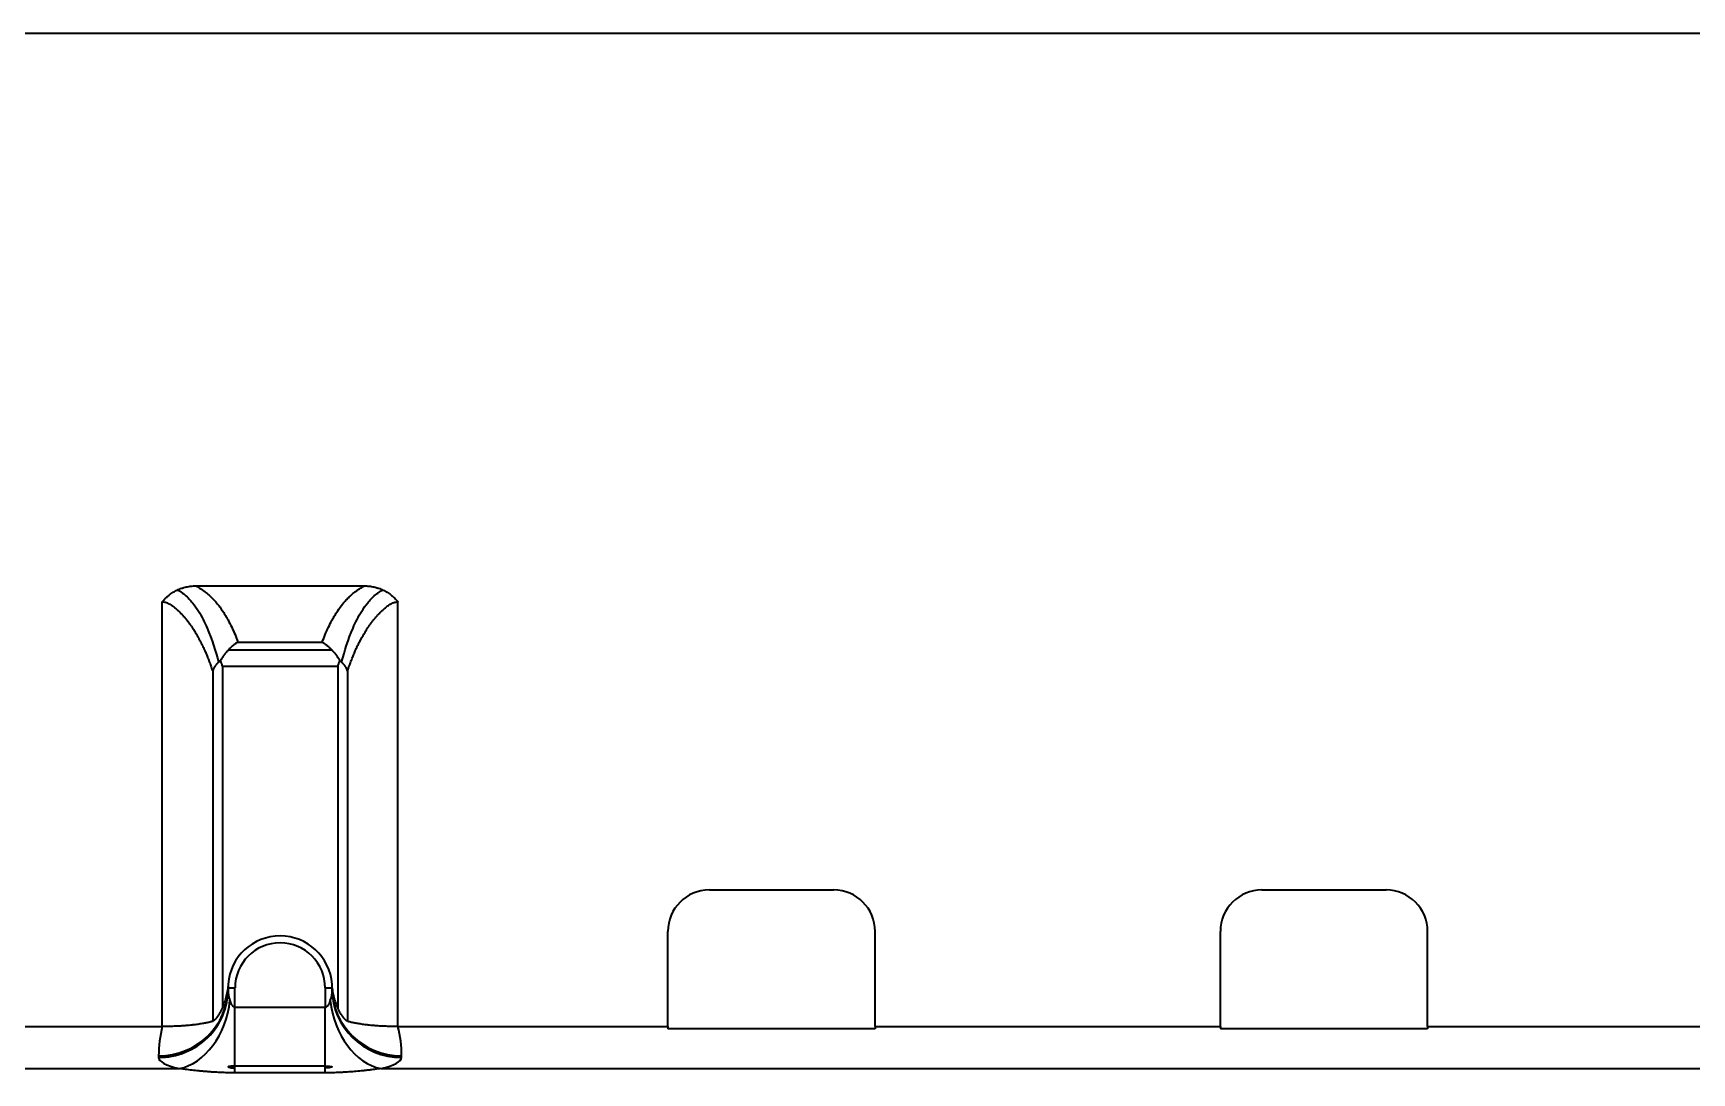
# Model space of a CAD drawing. Header units: millimetres. Extents: x -65 to 964, y 107 to 564.
# Drawn here: x 36.8 to 156.9, y 488.9 to 564.1 of the extents above; entities that cross this region are included whole.
import ezdxf

# ---------------------------------------------------------------- set-up
doc = ezdxf.new("R2010")
doc.units = ezdxf.units.MM
doc.layers.add('10', color=7, linetype='Continuous', true_color=0xffffff)

msp = doc.modelspace()

# ---------------------------------------------------------------- linework, layer by layer
at = {"layer": '10', "color": 7, "linetype": 'Continuous', "lineweight": 35}
for p, q in [((-8.371, 564.131), (348.973, 564.131)), ((48.627, 524.131), (60.824, 524.131)), ((46.193, 492.245), (46.193, 522.977)), ((63.259, 492.245), (63.258, 522.977)), ((51.672, 520.067), (57.78, 520.067)), ((58.481, 519.49), (50.97, 519.49)), ((49.845, 517.952), (49.845, 492.617)), ((50.556, 518.335), (50.556, 493.62)), ((50.556, 518.335), (58.896, 518.335)), ((58.896, 518.335), (58.896, 493.62)), ((59.607, 517.952), (59.607, 492.617)), ((85.801, 502.131), (94.801, 502.131)), ((125.801, 502.131), (134.801, 502.131)), ((82.801, 492.245), (82.801, 499.131)), ((97.801, 492.245), (97.801, 499.131)), ((122.801, 492.245), (122.801, 499.131)), ((137.801, 492.245), (137.801, 499.131)), ((50.957, 494.915), (50.957, 495.035)), ((50.957, 495.035), (51.459, 495.035)), ((50.957, 495.023), (50.957, 494.926)), ((51.459, 493.625), (51.459, 495.035)), ((57.992, 495.035), (57.992, 493.625)), ((57.992, 495.035), (58.494, 495.035)), ((58.494, 495.035), (58.494, 494.915)), ((58.494, 494.926), (58.494, 495.023)), ((57.992, 493.625), (51.459, 493.625)), ((51.459, 488.897), (51.459, 493.625)), ((57.992, 488.897), (57.992, 493.625)), ((27.801, 492.245), (46.193, 492.245)), ((63.259, 492.245), (82.801, 492.245)), ((82.801, 492.245), (82.801, 492.075)), ((97.801, 492.075), (82.801, 492.075)), ((97.801, 492.245), (97.801, 492.075)), ((97.801, 492.245), (122.801, 492.245)), ((122.801, 492.245), (122.801, 492.075)), ((137.801, 492.075), (122.801, 492.075)), ((137.801, 492.245), (137.801, 492.075)), ((137.801, 492.245), (162.801, 492.245)), ((45.932, 490.12), (45.932, 490.011)), ((63.519, 490.011), (63.519, 490.12)), ((5.983, 489.206), (47.43, 489.206)), ((57.992, 489.373), (51.459, 489.373)), ((57.992, 488.897), (51.459, 488.897)), ((62.021, 489.206), (278.58, 489.206))]:
    msp.add_line(p, q, dxfattribs=at)
for centre, radius, start, end in [((85.801, 499.131), 3, 90, 180), ((94.801, 499.131), 3, 0, 90), ((125.801, 499.131), 3, 90, 180), ((134.801, 499.131), 3, 0, 90), ((54.726, 495.035), 3.769, 4.16265, 175.83735), ((54.726, 495.035), 3.266, 0, 180), ((54.726, 495.035), 3.769, 176.82469, 180), ((54.726, 495.035), 3.769, 2.7, 4.16531), ((54.726, 495.035), 3.769, 0, 2.59312), ((54.726, 490.12), 8.794, 166.01473, 180), ((54.726, 490.12), 8.794, 0, 13.98527)]:
    msp.add_arc(centre, radius, start, end, dxfattribs=at)
for centre, major_axis, ratio, start_param, end_param in [((45.932, 495.035), (-5.025, 0), 0.9781476, 1.5707963, 3.1415926), ((45.932, 494.926), (-5.025, 0), 0.9781476, 1.5707963, 3.1415927), ((54.726, 495.035), (-3.766, 0.134), 1, 6.2459766, 6.3186285), ((51.459, 494.926), (0, 1.175), 0.4276936, 1.5707963, 2.3248325), ((57.992, 494.926), (0, 1.175), 0.4276936, 3.9583528, 4.712389), ((54.726, 495.035), (-0.128, 3.767), 1, 4.6783816, 4.7510336), ((63.519, 495.035), (-5.025, 0), 0.9781476, 0, 1.5707963), ((63.519, 494.926), (5.025, 0), 0.9781476, 3.1415927, 4.712389), ((47.43, 494.121), (-1.109, -4.901), 0.7203367, 0.3044272, 1.7324049), ((62.021, 494.121), (1.109, -4.901), 0.7203367, 4.5507804, 5.9787582), ((51.459, 490.011), (-5.528, 0), 0.2125566, 0, 0.7540362), ((57.992, 490.011), (-5.527, 0), 0.2125566, 2.3875564, 3.1415927)]:
    msp.add_ellipse(centre, major_axis=major_axis, ratio=ratio, start_param=start_param, end_param=end_param, dxfattribs=at)
for points, knots in [([(46.193, 522.977), (46.202, 522.988), (46.211, 522.999), (46.23, 523.022), (46.258, 523.056), (46.325, 523.133), (46.385, 523.196), (46.467, 523.279), (46.51, 523.319), (46.575, 523.377), (46.597, 523.396), (46.642, 523.434), (46.664, 523.453), (46.779, 523.543), (46.874, 523.61), (47.071, 523.731), (47.172, 523.786), (47.381, 523.884), (47.489, 523.927), (47.627, 523.974), (47.655, 523.983), (47.711, 524), (47.739, 524.008), (47.823, 524.031), (47.88, 524.045), (48.049, 524.082), (48.163, 524.101), (48.394, 524.125), (48.51, 524.131), (48.627, 524.131)], [0, 0, 0, 0, 0.015625, 0.015625, 0.03125, 0.0625, 0.125, 0.125, 0.1875, 0.1875, 0.21875, 0.21875, 0.25, 0.25, 0.375, 0.375, 0.5, 0.5, 0.625, 0.625, 0.65625, 0.65625, 0.6875, 0.6875, 0.75, 0.75, 0.875, 0.875, 1, 1, 1, 1]), ([(47.299, 523.845), (47.359, 523.813), (47.417, 523.779), (47.605, 523.66), (47.723, 523.571), (48.046, 523.297), (48.224, 523.106), (48.542, 522.713), (48.682, 522.512), (49.063, 521.904), (49.267, 521.492), (49.799, 520.263), (50.049, 519.439), (50.272, 518.612)], [0, 0, 0, 0, 0.0241441, 0.0241441, 0.0820758, 0.0820758, 0.1979392, 0.1979392, 0.3138026, 0.3138026, 0.5455293, 0.5455293, 1, 1, 1, 1]), ([(48.627, 524.131), (48.754, 524.064), (48.874, 523.994), (49.044, 523.884), (49.099, 523.847), (49.179, 523.791), (49.205, 523.772), (49.257, 523.733), (49.384, 523.637), (49.501, 523.539), (49.679, 523.38), (49.763, 523.299), (49.922, 523.135), (49.998, 523.053), (50.143, 522.886), (50.349, 522.633), (50.53, 522.374), (50.67, 522.157), (50.697, 522.113), (50.751, 522.025), (50.778, 521.981), (50.855, 521.85), (50.905, 521.762), (51.05, 521.497), (51.139, 521.32), (51.308, 520.964), (51.387, 520.785), (51.498, 520.516), (51.534, 520.427), (51.604, 520.247), (51.639, 520.157), (51.672, 520.067)], [0, 0, 0, 0, 0.0625, 0.0625, 0.09375, 0.09375, 0.109375, 0.109375, 0.125, 0.1875, 0.1875, 0.25, 0.25, 0.3125, 0.3125, 0.375, 0.5, 0.5, 0.53125, 0.53125, 0.5625, 0.5625, 0.625, 0.625, 0.75, 0.75, 0.875, 0.875, 0.9375, 0.9375, 1, 1, 1, 1]), ([(57.78, 520.067), (57.846, 520.247), (57.916, 520.427), (58.065, 520.785), (58.143, 520.963), (58.312, 521.319), (58.401, 521.497), (58.546, 521.761), (58.596, 521.85), (58.674, 521.981), (58.7, 522.025), (58.754, 522.113), (58.781, 522.156), (58.921, 522.374), (59.042, 522.546), (59.239, 522.801), (59.308, 522.885), (59.453, 523.052), (59.528, 523.135), (59.688, 523.298), (59.772, 523.379), (59.95, 523.539), (60.044, 523.618), (60.169, 523.714), (60.195, 523.733), (60.247, 523.772), (60.273, 523.791), (60.353, 523.847), (60.408, 523.885), (60.577, 523.994), (60.697, 524.064), (60.824, 524.131)], [0, 0, 0, 0, 0.125, 0.125, 0.25, 0.25, 0.375, 0.375, 0.4375, 0.4375, 0.46875, 0.46875, 0.5, 0.5, 0.625, 0.625, 0.6875, 0.6875, 0.75, 0.75, 0.8125, 0.8125, 0.875, 0.875, 0.890625, 0.890625, 0.90625, 0.90625, 0.9375, 0.9375, 1, 1, 1, 1]), ([(59.179, 518.612), (59.402, 519.439), (59.652, 520.263), (60.183, 521.491), (60.388, 521.903), (60.769, 522.511), (60.908, 522.712), (61.227, 523.105), (61.407, 523.299), (61.732, 523.574), (61.85, 523.662), (62.036, 523.78), (62.093, 523.813), (62.152, 523.845)], [0, 0, 0, 0, 0.4544283, 0.4544283, 0.6861412, 0.6861412, 0.8019977, 0.8019977, 0.9178541, 0.9178541, 0.9757823, 0.9757823, 1, 1, 1, 1]), ([(60.824, 524.131), (60.941, 524.131), (61.058, 524.125), (61.288, 524.101), (61.402, 524.082), (61.572, 524.045), (61.628, 524.031), (61.712, 524.008), (61.74, 524), (61.796, 523.983), (61.824, 523.974), (61.963, 523.927), (62.07, 523.884), (62.279, 523.786), (62.381, 523.731), (62.577, 523.61), (62.672, 523.543), (62.787, 523.453), (62.81, 523.434), (62.854, 523.396), (62.877, 523.377), (62.942, 523.319), (62.984, 523.279), (63.066, 523.196), (63.127, 523.133), (63.194, 523.056), (63.222, 523.022), (63.24, 522.999), (63.249, 522.988), (63.258, 522.977)], [0, 0, 0, 0, 0.125, 0.125, 0.25, 0.25, 0.3125, 0.3125, 0.34375, 0.34375, 0.375, 0.375, 0.5, 0.5, 0.625, 0.625, 0.75, 0.75, 0.78125, 0.78125, 0.8125, 0.8125, 0.875, 0.875, 0.9375, 0.96875, 0.984375, 0.984375, 1, 1, 1, 1]), ([(46.193, 522.977), (46.245, 522.977), (46.297, 522.972), (46.399, 522.954), (46.448, 522.941), (46.542, 522.909), (46.588, 522.89), (46.677, 522.848), (46.72, 522.825), (46.803, 522.776), (46.843, 522.75), (46.92, 522.697), (46.958, 522.669), (47.031, 522.614), (47.066, 522.585), (47.135, 522.528), (47.168, 522.5), (47.234, 522.442), (47.265, 522.413), (47.327, 522.355), (47.358, 522.327), (47.447, 522.24), (47.504, 522.182), (47.586, 522.095), (47.613, 522.066), (47.666, 522.008), (47.692, 521.98), (47.769, 521.894), (47.817, 521.837), (47.888, 521.752), (47.911, 521.724), (47.957, 521.669), (48.024, 521.585), (48.088, 521.502), (48.17, 521.392), (48.21, 521.337), (48.288, 521.228), (48.326, 521.173), (48.4, 521.065), (48.436, 521.011), (48.505, 520.903), (48.574, 520.795), (48.639, 520.688), (48.702, 520.581), (48.733, 520.527), (48.794, 520.421), (48.823, 520.367), (48.881, 520.26), (48.91, 520.207), (48.993, 520.048), (49.046, 519.942), (49.148, 519.731), (49.198, 519.626), (49.292, 519.416), (49.338, 519.311), (49.426, 519.101), (49.468, 518.996), (49.55, 518.787), (49.59, 518.683), (49.667, 518.474), (49.704, 518.369), (49.776, 518.161), (49.811, 518.057), (49.845, 517.952)], [0, 0, 0, 0, 0.015625, 0.015625, 0.03125, 0.03125, 0.046875, 0.046875, 0.0625, 0.0625, 0.078125, 0.078125, 0.09375, 0.09375, 0.109375, 0.109375, 0.125, 0.125, 0.140625, 0.140625, 0.15625, 0.15625, 0.1875, 0.1875, 0.203125, 0.203125, 0.21875, 0.21875, 0.25, 0.25, 0.265625, 0.265625, 0.28125, 0.3125, 0.3125, 0.34375, 0.34375, 0.375, 0.375, 0.40625, 0.40625, 0.4375, 0.46875, 0.46875, 0.5, 0.5, 0.53125, 0.53125, 0.5625, 0.5625, 0.625, 0.625, 0.6875, 0.6875, 0.75, 0.75, 0.8125, 0.8125, 0.875, 0.875, 0.9375, 0.9375, 1, 1, 1, 1]), ([(59.607, 517.952), (59.675, 518.161), (59.746, 518.369), (59.862, 518.682), (59.901, 518.787), (59.983, 518.996), (60.026, 519.101), (60.114, 519.31), (60.159, 519.415), (60.254, 519.626), (60.303, 519.731), (60.405, 519.942), (60.458, 520.048), (60.542, 520.207), (60.57, 520.26), (60.628, 520.367), (60.658, 520.42), (60.718, 520.527), (60.749, 520.581), (60.813, 520.688), (60.877, 520.795), (60.946, 520.903), (61.015, 521.01), (61.051, 521.064), (61.125, 521.173), (61.163, 521.227), (61.241, 521.337), (61.281, 521.391), (61.363, 521.501), (61.406, 521.557), (61.472, 521.64), (61.494, 521.668), (61.54, 521.724), (61.563, 521.752), (61.634, 521.837), (61.683, 521.894), (61.759, 521.979), (61.785, 522.008), (61.838, 522.066), (61.865, 522.095), (61.947, 522.182), (62.004, 522.24), (62.094, 522.327), (62.124, 522.355), (62.186, 522.413), (62.218, 522.442), (62.283, 522.5), (62.316, 522.529), (62.368, 522.571), (62.386, 522.586), (62.421, 522.614), (62.439, 522.628), (62.494, 522.67), (62.531, 522.697), (62.609, 522.75), (62.649, 522.776), (62.711, 522.813), (62.732, 522.825), (62.775, 522.848), (62.797, 522.859), (62.863, 522.89), (62.908, 522.909), (62.979, 522.933), (63.003, 522.94), (63.041, 522.95), (63.053, 522.953), (63.078, 522.958), (63.091, 522.961), (63.155, 522.972), (63.206, 522.977), (63.259, 522.977)], [0, 0, 0, 0, 0.125, 0.125, 0.1875, 0.1875, 0.25, 0.25, 0.3125, 0.3125, 0.375, 0.375, 0.4375, 0.4375, 0.46875, 0.46875, 0.5, 0.5, 0.53125, 0.53125, 0.5625, 0.59375, 0.59375, 0.625, 0.625, 0.65625, 0.65625, 0.6875, 0.6875, 0.71875, 0.71875, 0.734375, 0.734375, 0.75, 0.75, 0.78125, 0.78125, 0.796875, 0.796875, 0.8125, 0.8125, 0.84375, 0.84375, 0.859375, 0.859375, 0.875, 0.875, 0.890625, 0.890625, 0.8984375, 0.8984375, 0.90625, 0.90625, 0.921875, 0.921875, 0.9375, 0.9375, 0.9453125, 0.9453125, 0.953125, 0.953125, 0.96875, 0.96875, 0.9765625, 0.9765625, 0.9804688, 0.9804688, 0.984375, 0.984375, 1, 1, 1, 1]), ([(51.672, 520.067), (51.668, 520.065), (51.665, 520.063), (51.658, 520.058), (51.647, 520.052), (51.622, 520.037), (51.601, 520.023), (51.559, 519.995), (51.531, 519.976), (51.446, 519.917), (51.335, 519.832), (51.224, 519.737), (51.115, 519.637), (51.061, 519.584), (50.993, 519.514), (50.98, 519.499), (50.953, 519.471), (50.913, 519.428), (50.874, 519.383), (50.796, 519.292), (50.746, 519.23), (50.647, 519.099), (50.599, 519.032), (50.506, 518.892), (50.46, 518.82), (50.417, 518.744)], [0, 0, 0, 0, 0.0078125, 0.0078125, 0.015625, 0.03125, 0.0625, 0.0625, 0.125, 0.125, 0.25, 0.375, 0.375, 0.5, 0.5, 0.53125, 0.53125, 0.5625, 0.625, 0.625, 0.75, 0.75, 0.875, 0.875, 1, 1, 1, 1]), ([(57.78, 520.067), (57.783, 520.065), (57.787, 520.063), (57.794, 520.058), (57.804, 520.052), (57.829, 520.037), (57.85, 520.023), (57.892, 519.995), (57.921, 519.976), (58.005, 519.917), (58.117, 519.833), (58.227, 519.737), (58.336, 519.637), (58.391, 519.584), (58.458, 519.514), (58.472, 519.5), (58.498, 519.471), (58.538, 519.428), (58.577, 519.383), (58.655, 519.292), (58.706, 519.23), (58.804, 519.1), (58.852, 519.032), (58.946, 518.892), (58.991, 518.82), (59.035, 518.744)], [0, 0, 0, 0, 0.0078125, 0.0078125, 0.015625, 0.03125, 0.0625, 0.0625, 0.125, 0.125, 0.25, 0.375, 0.375, 0.5, 0.5, 0.53125, 0.53125, 0.5625, 0.625, 0.625, 0.75, 0.75, 0.875, 0.875, 1, 1, 1, 1]), ([(50.417, 518.744), (50.414, 518.742), (50.408, 518.736), (50.399, 518.728), (50.39, 518.72), (50.381, 518.711), (50.371, 518.703), (50.362, 518.694), (50.352, 518.685), (50.342, 518.675), (50.331, 518.666), (50.321, 518.656), (50.31, 518.647), (50.3, 518.637), (50.287, 518.625), (50.275, 518.613), (50.264, 518.602), (50.255, 518.593), (50.245, 518.584), (50.232, 518.572), (50.21, 518.55), (50.18, 518.52), (50.144, 518.482), (50.115, 518.45), (50.095, 518.426), (50.081, 518.41), (50.059, 518.382), (50.026, 518.339), (49.986, 518.281), (49.95, 518.221), (49.918, 518.159), (49.895, 518.106), (49.879, 518.066), (49.869, 518.038), (49.86, 518.01), (49.852, 517.981), (49.847, 517.962), (49.845, 517.952)], [0, 0, 0, 0, 0.0093499, 0.0190313, 0.0290414, 0.0393758, 0.050028, 0.0609886, 0.0722462, 0.083794, 0.0956315, 0.1077589, 0.1201764, 0.1328847, 0.1458848, 0.165242, 0.1781356, 0.1876157, 0.2001985, 0.2160984, 0.2353101, 0.2870008, 0.3386476, 0.387426, 0.4183768, 0.432075, 0.4538446, 0.5266003, 0.6008352, 0.6765234, 0.7536402, 0.8321667, 0.8655928, 0.8990881, 0.9326534, 0.9662899, 1, 1, 1, 1]), ([(50.556, 518.335), (50.533, 518.406), (50.487, 518.546), (50.44, 518.679), (50.417, 518.744)], [0, 0, 0, 0, 0.5000158, 1, 1, 1, 1]), ([(59.035, 518.744), (59.011, 518.68), (58.964, 518.546), (58.918, 518.406), (58.896, 518.335)], [0, 0, 0, 0, 0.4999847, 1, 1, 1, 1]), ([(59.607, 517.952), (59.606, 517.957), (59.603, 517.967), (59.599, 517.981), (59.595, 517.995), (59.591, 518.01), (59.587, 518.024), (59.582, 518.038), (59.577, 518.052), (59.572, 518.066), (59.567, 518.08), (59.555, 518.112), (59.533, 518.159), (59.501, 518.222), (59.464, 518.282), (59.425, 518.34), (59.391, 518.385), (59.367, 518.414), (59.354, 518.43), (59.34, 518.446), (59.318, 518.47), (59.288, 518.503), (59.251, 518.54), (59.218, 518.573), (59.195, 518.595), (59.182, 518.608), (59.173, 518.616), (59.159, 518.629), (59.142, 518.645), (59.123, 518.663), (59.104, 518.68), (59.086, 518.697), (59.068, 518.713), (59.051, 518.729), (59.04, 518.739), (59.035, 518.744)], [0, 0, 0, 0, 0.0169052, 0.033791, 0.0506575, 0.0675051, 0.084334, 0.1011443, 0.1179361, 0.1347097, 0.1514649, 0.1682018, 0.2471986, 0.3246303, 0.4004757, 0.4747175, 0.5473395, 0.5745338, 0.5901392, 0.6105705, 0.638544, 0.6899619, 0.7413876, 0.7900253, 0.8206641, 0.828527, 0.8398901, 0.8547675, 0.8783075, 0.9009273, 0.9226322, 0.9434247, 0.9632856, 0.9821571, 1, 1, 1, 1]), ([(50.967, 495.309), (50.956, 495.162), (50.939, 495.017), (50.894, 494.73), (50.837, 494.446), (50.757, 494.167), (50.665, 493.892), (50.614, 493.755), (50.556, 493.62)], [0, 0, 0, 0, 0.25, 0.25, 0.5, 0.75, 0.75, 1, 1, 1, 1]), ([(58.896, 493.62), (58.838, 493.755), (58.786, 493.892), (58.694, 494.167), (58.614, 494.446), (58.557, 494.73), (58.512, 495.017), (58.495, 495.162), (58.484, 495.309)], [0, 0, 0, 0, 0.25, 0.25, 0.5, 0.75, 0.75, 1, 1, 1, 1]), ([(50.556, 493.62), (50.528, 493.555), (50.498, 493.492), (50.453, 493.399), (50.437, 493.368), (50.413, 493.323), (50.405, 493.308), (50.388, 493.279), (50.38, 493.264), (50.355, 493.221), (50.339, 493.192), (50.305, 493.137), (50.288, 493.111), (50.254, 493.058), (50.237, 493.033), (50.212, 492.996), (50.203, 492.984), (50.186, 492.961), (50.178, 492.949), (50.152, 492.916), (50.136, 492.894), (50.103, 492.853), (50.07, 492.814), (50.038, 492.779), (50.015, 492.754), (50.007, 492.746), (49.992, 492.73), (49.985, 492.723), (49.949, 492.688), (49.923, 492.665), (49.889, 492.64), (49.878, 492.633), (49.86, 492.622), (49.851, 492.618), (49.845, 492.617)], [0, 0, 0, 0, 0.125, 0.125, 0.1875, 0.1875, 0.21875, 0.21875, 0.25, 0.25, 0.3125, 0.3125, 0.375, 0.375, 0.4375, 0.4375, 0.46875, 0.46875, 0.5, 0.5, 0.5625, 0.5625, 0.625, 0.6875, 0.6875, 0.71875, 0.71875, 0.75, 0.75, 0.875, 0.875, 0.9375, 0.9375, 1, 1, 1, 1]), ([(51.459, 493.625), (51.445, 493.625), (51.432, 493.628), (51.412, 493.634), (51.405, 493.637), (51.393, 493.643), (51.381, 493.649), (51.369, 493.657), (51.358, 493.665), (51.353, 493.67), (51.337, 493.683), (51.328, 493.693), (51.3, 493.723), (51.284, 493.744), (51.261, 493.778), (51.253, 493.789), (51.239, 493.812), (51.232, 493.824), (51.213, 493.859), (51.2, 493.882), (51.176, 493.93), (51.165, 493.954), (51.132, 494.025), (51.112, 494.074), (51.093, 494.121)], [0, 0, 0, 0, 0.0625, 0.0625, 0.09375, 0.09375, 0.125, 0.15625, 0.15625, 0.1875, 0.1875, 0.25, 0.25, 0.375, 0.375, 0.4375, 0.4375, 0.5, 0.5, 0.625, 0.625, 0.75, 0.75, 1, 1, 1, 1]), ([(58.358, 494.121), (58.339, 494.074), (58.319, 494.025), (58.286, 493.954), (58.275, 493.93), (58.251, 493.882), (58.239, 493.859), (58.212, 493.812), (58.198, 493.789), (58.168, 493.745), (58.151, 493.723), (58.124, 493.693), (58.114, 493.683), (58.093, 493.665), (58.083, 493.657), (58.065, 493.646), (58.059, 493.643), (58.046, 493.637), (58.04, 493.634), (58.027, 493.63), (58.02, 493.628), (58.006, 493.626), (57.999, 493.625), (57.992, 493.625)], [0, 0, 0, 0, 0.25, 0.25, 0.375, 0.375, 0.5, 0.5, 0.625, 0.625, 0.75, 0.75, 0.8125, 0.8125, 0.875, 0.875, 0.90625, 0.90625, 0.9375, 0.9375, 0.96875, 0.96875, 1, 1, 1, 1]), ([(59.607, 492.617), (59.593, 492.62), (59.574, 492.631), (59.546, 492.652), (59.54, 492.656), (59.528, 492.666), (59.522, 492.672), (59.502, 492.689), (59.488, 492.702), (59.445, 492.743), (59.414, 492.776), (59.374, 492.823), (59.366, 492.833), (59.349, 492.852), (59.341, 492.863), (59.316, 492.894), (59.299, 492.915), (59.266, 492.96), (59.249, 492.983), (59.215, 493.032), (59.198, 493.057), (59.164, 493.11), (59.147, 493.137), (59.113, 493.192), (59.096, 493.22), (59.047, 493.306), (59.015, 493.366), (58.977, 493.444), (58.969, 493.46), (58.954, 493.491), (58.931, 493.539), (58.91, 493.588), (58.896, 493.62)], [0, 0, 0, 0, 0.125, 0.125, 0.15625, 0.15625, 0.1875, 0.1875, 0.25, 0.25, 0.375, 0.375, 0.40625, 0.40625, 0.4375, 0.4375, 0.5, 0.5, 0.5625, 0.5625, 0.625, 0.625, 0.6875, 0.6875, 0.75, 0.75, 0.875, 0.875, 0.90625, 0.90625, 0.9375, 1, 1, 1, 1]), ([(49.845, 492.617), (49.777, 492.599), (49.706, 492.581), (49.553, 492.545), (49.471, 492.527), (49.34, 492.501), (49.294, 492.492), (49.2, 492.474), (49.151, 492.465), (49.049, 492.448), (48.996, 492.439), (48.885, 492.422), (48.827, 492.413), (48.705, 492.396), (48.642, 492.387), (48.541, 492.375), (48.506, 492.37), (48.435, 492.362), (48.399, 492.358), (48.286, 492.345), (48.207, 492.337), (48.038, 492.321), (47.948, 492.313), (47.826, 492.304), (47.801, 492.302), (47.75, 492.298), (47.724, 492.296), (47.645, 492.291), (47.59, 492.287), (47.475, 492.28), (47.416, 492.277), (47.322, 492.272), (47.29, 492.271), (47.224, 492.268), (47.19, 492.266), (47.087, 492.262), (47.016, 492.259), (46.904, 492.256), (46.866, 492.255), (46.807, 492.253), (46.787, 492.252), (46.747, 492.251), (46.727, 492.251), (46.624, 492.249), (46.541, 492.247), (46.412, 492.246), (46.369, 492.246), (46.303, 492.245), (46.281, 492.245), (46.237, 492.245), (46.215, 492.245), (46.193, 492.245)], [0, 0, 0, 0, 0.125, 0.125, 0.25, 0.25, 0.3125, 0.3125, 0.375, 0.375, 0.4375, 0.4375, 0.5, 0.5, 0.5625, 0.5625, 0.59375, 0.59375, 0.625, 0.625, 0.6875, 0.6875, 0.75, 0.75, 0.765625, 0.765625, 0.78125, 0.78125, 0.8125, 0.8125, 0.84375, 0.84375, 0.859375, 0.859375, 0.875, 0.875, 0.90625, 0.90625, 0.921875, 0.921875, 0.9296875, 0.9296875, 0.9375, 0.9375, 0.96875, 0.96875, 0.984375, 0.984375, 0.9921875, 0.9921875, 1, 1, 1, 1]), ([(63.259, 492.245), (63.237, 492.245), (63.215, 492.245), (63.171, 492.245), (63.148, 492.245), (63.083, 492.246), (63.039, 492.246), (62.911, 492.247), (62.827, 492.249), (62.725, 492.251), (62.704, 492.251), (62.664, 492.252), (62.644, 492.253), (62.586, 492.255), (62.548, 492.256), (62.436, 492.259), (62.364, 492.262), (62.261, 492.266), (62.227, 492.268), (62.161, 492.271), (62.129, 492.272), (62.036, 492.277), (61.976, 492.28), (61.862, 492.287), (61.807, 492.291), (61.728, 492.296), (61.702, 492.298), (61.651, 492.302), (61.626, 492.304), (61.504, 492.313), (61.413, 492.321), (61.244, 492.337), (61.165, 492.345), (61.052, 492.358), (61.016, 492.362), (60.945, 492.37), (60.91, 492.375), (60.81, 492.387), (60.746, 492.396), (60.624, 492.413), (60.567, 492.422), (60.456, 492.439), (60.403, 492.448), (60.3, 492.465), (60.251, 492.474), (60.157, 492.492), (60.112, 492.501), (59.98, 492.527), (59.899, 492.545), (59.746, 492.581), (59.674, 492.599), (59.607, 492.617)], [0, 0, 0, 0, 0.0078125, 0.0078125, 0.015625, 0.015625, 0.03125, 0.03125, 0.0625, 0.0625, 0.0703125, 0.0703125, 0.078125, 0.078125, 0.09375, 0.09375, 0.125, 0.125, 0.140625, 0.140625, 0.15625, 0.15625, 0.1875, 0.1875, 0.21875, 0.21875, 0.234375, 0.234375, 0.25, 0.25, 0.3125, 0.3125, 0.375, 0.375, 0.40625, 0.40625, 0.4375, 0.4375, 0.5, 0.5, 0.5625, 0.5625, 0.625, 0.625, 0.6875, 0.6875, 0.75, 0.75, 0.875, 0.875, 1, 1, 1, 1]), ([(51.459, 488.897), (51.371, 488.897), (51.282, 488.897), (51.105, 488.899), (51.016, 488.9), (50.752, 488.906), (50.576, 488.912), (50.226, 488.927), (50.052, 488.936), (49.791, 488.952), (49.705, 488.958), (49.532, 488.971), (49.446, 488.978), (49.275, 488.992), (49.189, 488.999), (49.02, 489.015), (48.936, 489.023), (48.686, 489.048), (48.522, 489.066), (48.2, 489.104), (48.041, 489.124), (47.846, 489.149), (47.808, 489.154), (47.731, 489.165), (47.693, 489.17), (47.579, 489.185), (47.504, 489.196), (47.43, 489.206)], [0, 0, 0, 0, 0.0625, 0.0625, 0.125, 0.125, 0.25, 0.25, 0.375, 0.375, 0.4375, 0.4375, 0.5, 0.5, 0.5625, 0.5625, 0.625, 0.625, 0.75, 0.75, 0.875, 0.875, 0.90625, 0.90625, 0.9375, 0.9375, 1, 1, 1, 1]), ([(51.459, 489.373), (51.328, 489.373), (51.196, 489.37), (51.011, 489.356), (50.957, 489.344), (50.957, 489.312), (51.011, 489.292), (51.196, 489.262), (51.326, 489.251), (51.459, 489.251)], [0, 0, 0, 0, 0.2499239, 0.2499239, 0.4999493, 0.4999493, 0.7499746, 0.7499746, 1, 1, 1, 1]), ([(57.992, 489.373), (58.124, 489.373), (58.255, 489.37), (58.441, 489.356), (58.495, 489.344), (58.494, 489.312), (58.44, 489.292), (58.256, 489.262), (58.125, 489.251), (57.992, 489.251)], [0, 0, 0, 0, 0.2499239, 0.2499239, 0.4999493, 0.4999493, 0.7499746, 0.7499746, 1, 1, 1, 1]), ([(62.021, 489.206), (61.874, 489.186), (61.723, 489.165), (61.489, 489.134), (61.411, 489.124), (61.251, 489.104), (61.171, 489.095), (61.008, 489.076), (60.926, 489.066), (60.762, 489.048), (60.679, 489.04), (60.429, 489.014), (60.26, 488.999), (59.92, 488.971), (59.748, 488.958), (59.487, 488.942), (59.4, 488.936), (59.225, 488.927), (59.137, 488.923), (58.874, 488.912), (58.523, 488.9), (58.169, 488.897), (57.992, 488.897)], [0, 0, 0, 0, 0.125, 0.125, 0.1875, 0.1875, 0.25, 0.25, 0.3125, 0.3125, 0.375, 0.375, 0.5, 0.5, 0.625, 0.625, 0.6875, 0.6875, 0.75, 0.75, 0.875, 1, 1, 1, 1])]:
    msp.add_open_spline(points, degree=3, knots=knots, dxfattribs=at)

doc.saveas('drawing.dxf')
